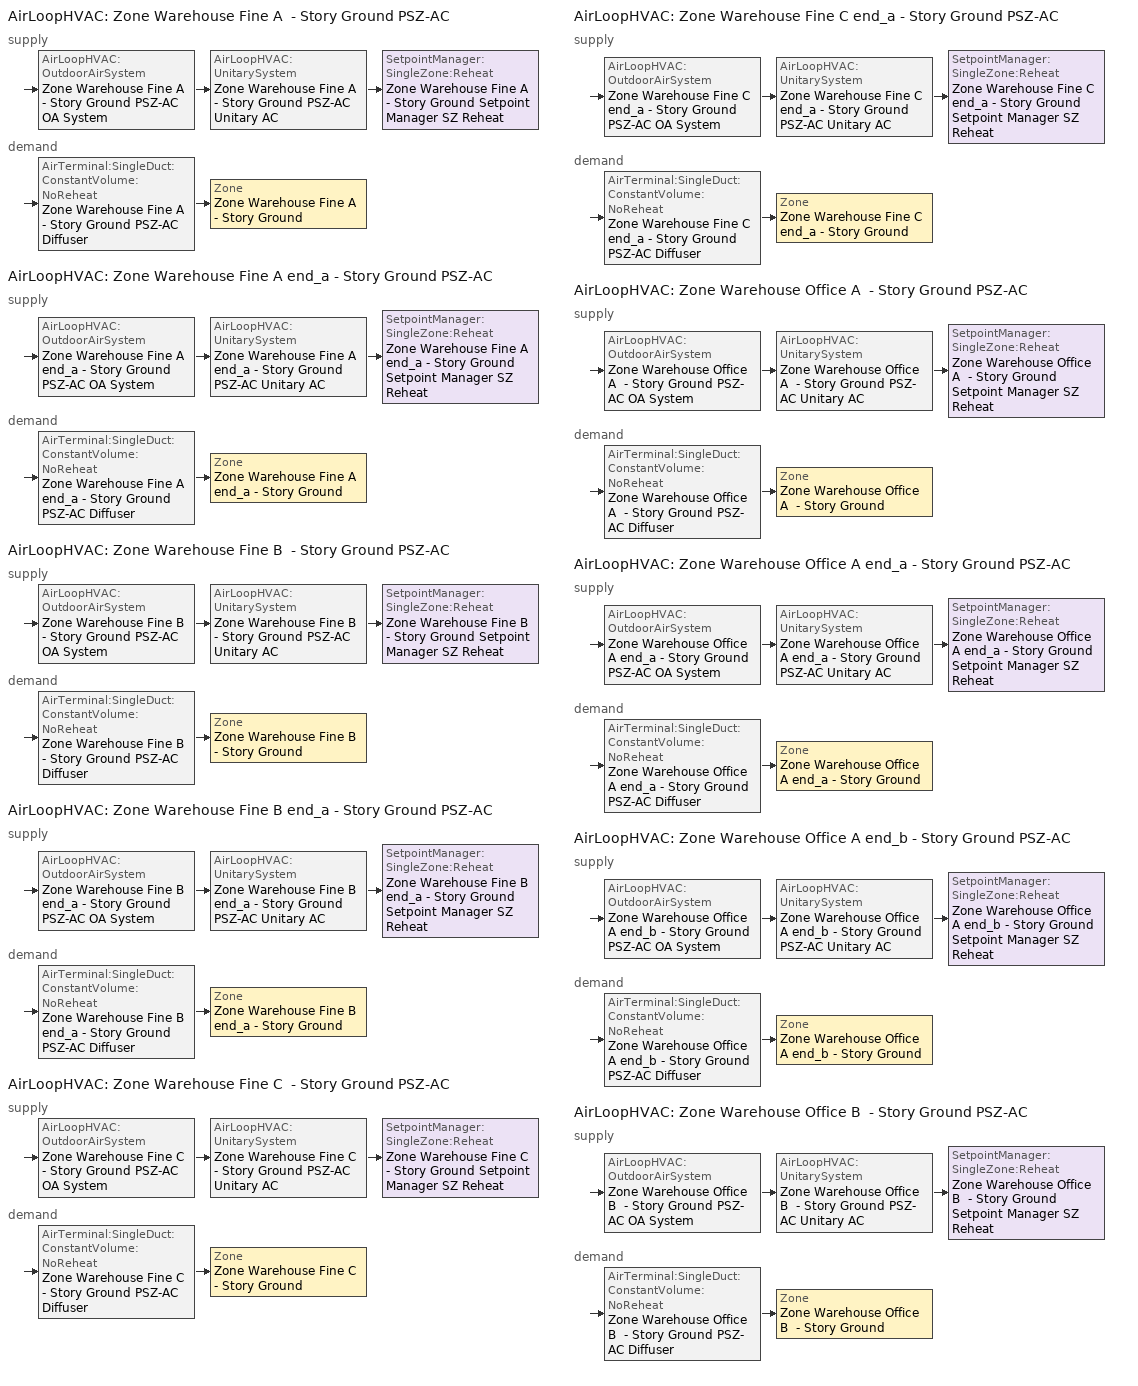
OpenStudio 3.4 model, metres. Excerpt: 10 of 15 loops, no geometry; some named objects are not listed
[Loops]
AirLoopHVAC 'Zone Warehouse Fine A  - Story Ground PSZ-AC'
 supply: AirLoopHVAC:OutdoorAirSystem 'Zone Warehouse Fine A  - Story Ground PSZ-AC OA System' > AirLoopHVAC:UnitarySystem 'Zone Warehouse Fine A  - Story Ground PSZ-AC Unitary AC' > SetpointManager:SingleZone:Reheat 'Zone Warehouse Fine A  - Story Ground Setpoint Manager SZ Reheat'
 demand: AirTerminal:SingleDuct:ConstantVolume:NoReheat 'Zone Warehouse Fine A  - Story Ground PSZ-AC Diffuser' > Zone 'Zone Warehouse Fine A  - Story Ground'
AirLoopHVAC 'Zone Warehouse Fine A end_a - Story Ground PSZ-AC'
 supply: AirLoopHVAC:OutdoorAirSystem 'Zone Warehouse Fine A end_a - Story Ground PSZ-AC OA System' > AirLoopHVAC:UnitarySystem 'Zone Warehouse Fine A end_a - Story Ground PSZ-AC Unitary AC' > SetpointManager:SingleZone:Reheat 'Zone Warehouse Fine A end_a - Story Ground Setpoint Manager SZ Reheat'
 demand: AirTerminal:SingleDuct:ConstantVolume:NoReheat 'Zone Warehouse Fine A end_a - Story Ground PSZ-AC Diffuser' > Zone 'Zone Warehouse Fine A end_a - Story Ground'
AirLoopHVAC 'Zone Warehouse Fine B  - Story Ground PSZ-AC'
 supply: AirLoopHVAC:OutdoorAirSystem 'Zone Warehouse Fine B  - Story Ground PSZ-AC OA System' > AirLoopHVAC:UnitarySystem 'Zone Warehouse Fine B  - Story Ground PSZ-AC Unitary AC' > SetpointManager:SingleZone:Reheat 'Zone Warehouse Fine B  - Story Ground Setpoint Manager SZ Reheat'
 demand: AirTerminal:SingleDuct:ConstantVolume:NoReheat 'Zone Warehouse Fine B  - Story Ground PSZ-AC Diffuser' > Zone 'Zone Warehouse Fine B  - Story Ground'
AirLoopHVAC 'Zone Warehouse Fine B end_a - Story Ground PSZ-AC'
 supply: AirLoopHVAC:OutdoorAirSystem 'Zone Warehouse Fine B end_a - Story Ground PSZ-AC OA System' > AirLoopHVAC:UnitarySystem 'Zone Warehouse Fine B end_a - Story Ground PSZ-AC Unitary AC' > SetpointManager:SingleZone:Reheat 'Zone Warehouse Fine B end_a - Story Ground Setpoint Manager SZ Reheat'
 demand: AirTerminal:SingleDuct:ConstantVolume:NoReheat 'Zone Warehouse Fine B end_a - Story Ground PSZ-AC Diffuser' > Zone 'Zone Warehouse Fine B end_a - Story Ground'
AirLoopHVAC 'Zone Warehouse Fine C  - Story Ground PSZ-AC'
 supply: AirLoopHVAC:OutdoorAirSystem 'Zone Warehouse Fine C  - Story Ground PSZ-AC OA System' > AirLoopHVAC:UnitarySystem 'Zone Warehouse Fine C  - Story Ground PSZ-AC Unitary AC' > SetpointManager:SingleZone:Reheat 'Zone Warehouse Fine C  - Story Ground Setpoint Manager SZ Reheat'
 demand: AirTerminal:SingleDuct:ConstantVolume:NoReheat 'Zone Warehouse Fine C  - Story Ground PSZ-AC Diffuser' > Zone 'Zone Warehouse Fine C  - Story Ground'
AirLoopHVAC 'Zone Warehouse Fine C end_a - Story Ground PSZ-AC'
 supply: AirLoopHVAC:OutdoorAirSystem 'Zone Warehouse Fine C end_a - Story Ground PSZ-AC OA System' > AirLoopHVAC:UnitarySystem 'Zone Warehouse Fine C end_a - Story Ground PSZ-AC Unitary AC' > SetpointManager:SingleZone:Reheat 'Zone Warehouse Fine C end_a - Story Ground Setpoint Manager SZ Reheat'
 demand: AirTerminal:SingleDuct:ConstantVolume:NoReheat 'Zone Warehouse Fine C end_a - Story Ground PSZ-AC Diffuser' > Zone 'Zone Warehouse Fine C end_a - Story Ground'
AirLoopHVAC 'Zone Warehouse Office A  - Story Ground PSZ-AC'
 supply: AirLoopHVAC:OutdoorAirSystem 'Zone Warehouse Office A  - Story Ground PSZ-AC OA System' > AirLoopHVAC:UnitarySystem 'Zone Warehouse Office A  - Story Ground PSZ-AC Unitary AC' > SetpointManager:SingleZone:Reheat 'Zone Warehouse Office A  - Story Ground Setpoint Manager SZ Reheat'
 demand: AirTerminal:SingleDuct:ConstantVolume:NoReheat 'Zone Warehouse Office A  - Story Ground PSZ-AC Diffuser' > Zone 'Zone Warehouse Office A  - Story Ground'
AirLoopHVAC 'Zone Warehouse Office A end_a - Story Ground PSZ-AC'
 supply: AirLoopHVAC:OutdoorAirSystem 'Zone Warehouse Office A end_a - Story Ground PSZ-AC OA System' > AirLoopHVAC:UnitarySystem 'Zone Warehouse Office A end_a - Story Ground PSZ-AC Unitary AC' > SetpointManager:SingleZone:Reheat 'Zone Warehouse Office A end_a - Story Ground Setpoint Manager SZ Reheat'
 demand: AirTerminal:SingleDuct:ConstantVolume:NoReheat 'Zone Warehouse Office A end_a - Story Ground PSZ-AC Diffuser' > Zone 'Zone Warehouse Office A end_a - Story Ground'
AirLoopHVAC 'Zone Warehouse Office A end_b - Story Ground PSZ-AC'
 supply: AirLoopHVAC:OutdoorAirSystem 'Zone Warehouse Office A end_b - Story Ground PSZ-AC OA System' > AirLoopHVAC:UnitarySystem 'Zone Warehouse Office A end_b - Story Ground PSZ-AC Unitary AC' > SetpointManager:SingleZone:Reheat 'Zone Warehouse Office A end_b - Story Ground Setpoint Manager SZ Reheat'
 demand: AirTerminal:SingleDuct:ConstantVolume:NoReheat 'Zone Warehouse Office A end_b - Story Ground PSZ-AC Diffuser' > Zone 'Zone Warehouse Office A end_b - Story Ground'
AirLoopHVAC 'Zone Warehouse Office B  - Story Ground PSZ-AC'
 supply: AirLoopHVAC:OutdoorAirSystem 'Zone Warehouse Office B  - Story Ground PSZ-AC OA System' > AirLoopHVAC:UnitarySystem 'Zone Warehouse Office B  - Story Ground PSZ-AC Unitary AC' > SetpointManager:SingleZone:Reheat 'Zone Warehouse Office B  - Story Ground Setpoint Manager SZ Reheat'
 demand: AirTerminal:SingleDuct:ConstantVolume:NoReheat 'Zone Warehouse Office B  - Story Ground PSZ-AC Diffuser' > Zone 'Zone Warehouse Office B  - Story Ground'
[Sizing:Zone] Zone Cooling Design Supply Air Temperature Input Method=SupplyAirTemperature; Zone Cooling Design Supply Air Temperature Difference {deltaC}=11.11; Zone Heating Design Supply Air Temperature Input Method=SupplyAirTemperature; Zone Heating Design Supply Air Temperature Difference {deltaC}=11.11; Zone Cooling Design Supply Air Humidity Ratio {kg-H2O/kg-air}=0.0085; Zone Heating Design Supply Air Humidity Ratio {kg-H2O/kg-air}=0.008; Cooling Design Air Flow Method=DesignDay; Heating Design Air Flow Method=DesignDay; Account for Dedicated Outdoor Air System=No; Dedicated Outdoor Air System Control Strategy=NeutralSupplyAir; Dedicated Outdoor Air Low Setpoint Temperature for Design {C}=autosize; Dedicated Outdoor Air High Setpoint Temperature for Design {C}=autosize
Name | Zone Cooling Design Supply Air Temperature {C} | Zone Heating Design Supply Air Temperature {C}
Zone Warehouse Fine A end_a - Story Ground; Zone Warehouse Fine B end_a - Story Ground; Zone Warehouse Fine C end_a - Story Ground; Zone Warehouse Fine A  - Story Ground; Zone Warehouse Fine B  - Story Ground; Zone Warehouse Fine C  - Story Ground; Zone Warehouse Office A end_a - Story Ground; Zone Warehouse Office A  - Story Ground; Zone Warehouse Office B  - Story Ground; Zone Warehouse Office A end_b - Story Ground | 12.7778 | 50
Zone Warehouse Bulk A  - Story Ground; Zone Warehouse Bulk B  - Story Ground; Zone Warehouse Bulk C  - Story Ground; Zone Warehouse Bulk A end_b - Story Ground; Zone Warehouse Bulk B end_b - Story Ground; Zone Warehouse Bulk C end_b - Story Ground; Zone Warehouse Bulk A end_a - Story Top; Zone Warehouse Bulk B end_a - Story Top; Zone Warehouse Bulk C end_a - Story Top; Zone Warehouse Bulk A  - Story Top; Zone Warehouse Bulk B  - Story Top; Zone Warehouse Bulk C  - Story Top; Zone Warehouse Bulk A end_b - Story Top; Zone Warehouse Bulk B end_b - Story Top; Zone Warehouse Bulk C end_b - Story Top | 14 | 40
[Zone equipment]
Zone Warehouse Fine A end_a - Story Ground: Zone Warehouse Fine A end_a - Story Ground PSZ-AC Diffuser
Zone Warehouse Fine B end_a - Story Ground: Zone Warehouse Fine B end_a - Story Ground PSZ-AC Diffuser
Zone Warehouse Fine C end_a - Story Ground: Zone Warehouse Fine C end_a - Story Ground PSZ-AC Diffuser
Zone Warehouse Fine A  - Story Ground: Zone Warehouse Fine A  - Story Ground PSZ-AC Diffuser
Zone Warehouse Fine B  - Story Ground: Zone Warehouse Fine B  - Story Ground PSZ-AC Diffuser
Zone Warehouse Fine C  - Story Ground: Zone Warehouse Fine C  - Story Ground PSZ-AC Diffuser
Zone Warehouse Bulk A  - Story Ground: Zone Warehouse Bulk A  - Story Ground Electric Baseboard
Zone Warehouse Bulk B  - Story Ground: Zone Warehouse Bulk B  - Story Ground Electric Baseboard
Zone Warehouse Bulk C  - Story Ground: Zone Warehouse Bulk C  - Story Ground Electric Baseboard
Zone Warehouse Bulk A end_b - Story Ground: Zone Warehouse Bulk A end_b - Story Ground Electric Baseboard
Zone Warehouse Bulk B end_b - Story Ground: Zone Warehouse Bulk B end_b - Story Ground Electric Baseboard
Zone Warehouse Bulk C end_b - Story Ground: Zone Warehouse Bulk C end_b - Story Ground Electric Baseboard
Zone Warehouse Bulk A end_a - Story Top: Zone Warehouse Bulk A end_a - Story Top Electric Baseboard
Zone Warehouse Bulk B end_a - Story Top: Zone Warehouse Bulk B end_a - Story Top Electric Baseboard
Zone Warehouse Bulk C end_a - Story Top: Zone Warehouse Bulk C end_a - Story Top Electric Baseboard
Zone Warehouse Bulk A  - Story Top: Zone Warehouse Bulk A  - Story Top Electric Baseboard
Zone Warehouse Office A end_a - Story Ground: Zone Warehouse Office A end_a - Story Ground PSZ-AC Diffuser
Zone Warehouse Office A  - Story Ground: Zone Warehouse Office A  - Story Ground PSZ-AC Diffuser
Zone Warehouse Office B  - Story Ground: Zone Warehouse Office B  - Story Ground PSZ-AC Diffuser
Zone Warehouse Office A end_b - Story Ground: Zone Warehouse Office A end_b - Story Ground PSZ-AC Diffuser
[AirLoopHVAC] Design Return Air Flow Fraction of Supply Air Flow=1
Name | Availability Schedule | Design Supply Air Flow Rate {m3/s}
Zone Warehouse Fine A  - Story Ground PSZ-AC | Zone Warehouse Fine A  - Story Ground PSZ-AC Occ Sch | 0.50233
Zone Warehouse Fine A end_a - Story Ground PSZ-AC | Zone Warehouse Fine A end_a - Story Ground PSZ-AC Occ Sch | 0.0708778
Zone Warehouse Fine B  - Story Ground PSZ-AC | Zone Warehouse Fine B  - Story Ground PSZ-AC Occ Sch | 8.711
Zone Warehouse Fine B end_a - Story Ground PSZ-AC | Zone Warehouse Fine B end_a - Story Ground PSZ-AC Occ Sch | 0.80336
Zone Warehouse Fine C  - Story Ground PSZ-AC | Zone Warehouse Fine C  - Story Ground PSZ-AC Occ Sch | 0.50117
Zone Warehouse Fine C end_a - Story Ground PSZ-AC | Zone Warehouse Fine C end_a - Story Ground PSZ-AC Occ Sch | 0.0707877
Zone Warehouse Office A  - Story Ground PSZ-AC | Zone Warehouse Office A  - Story Ground PSZ-AC Occ Sch | 0.82852
Zone Warehouse Office A end_a - Story Ground PSZ-AC | Zone Warehouse Office A end_a - Story Ground PSZ-AC Occ Sch | 0.12697
Zone Warehouse Office A end_b - Story Ground PSZ-AC | Zone Warehouse Office A end_b - Story Ground PSZ-AC Occ Sch | 0.12905
Zone Warehouse Office B  - Story Ground PSZ-AC | Zone Warehouse Office B  - Story Ground PSZ-AC Occ Sch | 5.59608
[Sizing:System] Type of Load to Size On=Sensible; Central Heating Maximum System Air Flow Ratio=1; Preheat Design Temperature {C}=7.22222; Preheat Design Humidity Ratio {kg-H2O/kg-Air}=0.008; Precool Design Temperature {C}=12.7778; Precool Design Humidity Ratio {kg-H2O/kg-Air}=0.008; Central Cooling Design Supply Air Temperature {C}=12.7778; Central Heating Design Supply Air Temperature {C}=50; Sizing Option=Coincident; 100% Outdoor Air in Cooling=No; 100% Outdoor Air in Heating=No; Central Cooling Design Supply Air Humidity Ratio {kg-H2O/kg-Air}=0.0085; Central Heating Design Supply Air Humidity Ratio {kg-H2O/kg-Air}=0.008; Cooling Design Air Flow Method=DesignDay; Heating Design Air Flow Method=DesignDay; System Outdoor Air Method=ZoneSum; Zone Maximum Outdoor Air Fraction=1; Cooling Supply Air Flow Rate Per Floor Area {m3/s-m2}=0.00996765; Cooling Fraction of Autosized Cooling Supply Air Flow Rate=1; Cooling Supply Air Flow Rate Per Unit Cooling Capacity {m3/s-W}=3.94755e-05; Heating Supply Air Flow Rate Per Floor Area {m3/s-m2}=0.00996765; Heating Fraction of Autosized Heating Supply Air Flow Rate=1; Heating Fraction of Autosized Cooling Supply Air Flow Rate=1; Heating Supply Air Flow Rate Per Unit Heating Capacity {m3/s-W}=3.15882e-05; Cooling Design Capacity Method=CoolingDesignCapacity; Cooling Design Capacity Per Floor Area {W/m2}=234.7; Fraction of Autosized Cooling Design Capacity=1; Heating Design Capacity Method=HeatingDesignCapacity; Heating Design Capacity Per Floor Area {W/m2}=157; Fraction of Autosized Heating Design Capacity=1; Central Cooling Capacity Control Method=OnOff; Occupant Diversity=1
Name | Design Outdoor Air Flow Rate {m3/s} | Cooling Design Capacity {W} | Heating Design Capacity {W}
Zone Warehouse Fine A  - Story Ground PSZ-AC | 0.50233 | 727.27 | 22166.98
Zone Warehouse Fine A end_a - Story Ground PSZ-AC | 0.0708778 | 46.97 | 3030.18
Zone Warehouse Fine B  - Story Ground PSZ-AC | 8.711 | 121466 | 143150
Zone Warehouse Fine B end_a - Story Ground PSZ-AC | 0.80336 | 1183.47 | 35486.86
Zone Warehouse Fine C  - Story Ground PSZ-AC | 0.50117 | 4065.66 | 22118.75
Zone Warehouse Fine C end_a - Story Ground PSZ-AC | 0.0707877 | 46.97 | 3026.44
Zone Warehouse Office A  - Story Ground PSZ-AC | 0.82852 | 11047.71 | 12054.85
Zone Warehouse Office A end_a - Story Ground PSZ-AC | 0.12697 | 1695.37 | 2991.64
Zone Warehouse Office A end_b - Story Ground PSZ-AC | 0.12905 | 1724.2 | 2993.64
Zone Warehouse Office B  - Story Ground PSZ-AC | 5.59608 | 74535.42 | 32727.73
[SetpointManager:SingleZone:Reheat] Minimum Supply Air Temperature {C}=12.7778; Maximum Supply Air Temperature {C}=50
Name | Control Zone | Setpoint Node or NodeList
Zone Warehouse Fine A  - Story Ground Setpoint Manager SZ Reheat | Zone Warehouse Fine A  - Story Ground | Zone Warehouse Fine A  - Story Ground PSZ-AC Supply Outlet Node
Zone Warehouse Fine A end_a - Story Ground Setpoint Manager SZ Reheat | Zone Warehouse Fine A end_a - Story Ground | Zone Warehouse Fine A end_a - Story Ground PSZ-AC Supply Outlet Node
Zone Warehouse Fine B  - Story Ground Setpoint Manager SZ Reheat | Zone Warehouse Fine B  - Story Ground | Zone Warehouse Fine B  - Story Ground PSZ-AC Supply Outlet Node
Zone Warehouse Fine B end_a - Story Ground Setpoint Manager SZ Reheat | Zone Warehouse Fine B end_a - Story Ground | Zone Warehouse Fine B end_a - Story Ground PSZ-AC Supply Outlet Node
Zone Warehouse Fine C  - Story Ground Setpoint Manager SZ Reheat | Zone Warehouse Fine C  - Story Ground | Zone Warehouse Fine C  - Story Ground PSZ-AC Supply Outlet Node
Zone Warehouse Fine C end_a - Story Ground Setpoint Manager SZ Reheat | Zone Warehouse Fine C end_a - Story Ground | Zone Warehouse Fine C end_a - Story Ground PSZ-AC Supply Outlet Node
Zone Warehouse Office A  - Story Ground Setpoint Manager SZ Reheat | Zone Warehouse Office A  - Story Ground | Zone Warehouse Office A  - Story Ground PSZ-AC Supply Outlet Node
Zone Warehouse Office A end_a - Story Ground Setpoint Manager SZ Reheat | Zone Warehouse Office A end_a - Story Ground | Zone Warehouse Office A end_a - Story Ground PSZ-AC Supply Outlet Node
Zone Warehouse Office A end_b - Story Ground Setpoint Manager SZ Reheat | Zone Warehouse Office A end_b - Story Ground | Zone Warehouse Office A end_b - Story Ground PSZ-AC Supply Outlet Node
Zone Warehouse Office B  - Story Ground Setpoint Manager SZ Reheat | Zone Warehouse Office B  - Story Ground | Zone Warehouse Office B  - Story Ground PSZ-AC Supply Outlet Node
[Coil:Heating:Electric] Efficiency=1
Name | Availability Schedule | Nominal Capacity {W}
Zone Warehouse Fine A  - Story Ground PSZ-AC Electric Htg Coil | Always On Discrete | 22167
Zone Warehouse Fine A  - Story Ground PSZ-AC No Heat; Zone Warehouse Fine A end_a - Story Ground PSZ-AC No Heat; Zone Warehouse Fine B  - Story Ground PSZ-AC No Heat; Zone Warehouse Fine B end_a - Story Ground PSZ-AC No Heat; Zone Warehouse Fine C  - Story Ground PSZ-AC No Heat; Zone Warehouse Fine C end_a - Story Ground PSZ-AC No Heat; Zone Warehouse Office A  - Story Ground PSZ-AC No Heat; Zone Warehouse Office A end_a - Story Ground PSZ-AC No Heat; Zone Warehouse Office A end_b - Story Ground PSZ-AC No Heat; Zone Warehouse Office B  - Story Ground PSZ-AC No Heat | Always Off Discrete | 0
Zone Warehouse Fine A end_a - Story Ground PSZ-AC Electric Htg Coil | Always On Discrete | 3030.18
Zone Warehouse Fine B  - Story Ground PSZ-AC Electric Htg Coil | Always On Discrete | 544230
Zone Warehouse Fine B end_a - Story Ground PSZ-AC Electric Htg Coil | Always On Discrete | 35486.9
Zone Warehouse Fine C  - Story Ground PSZ-AC Electric Htg Coil | Always On Discrete | 22118.8
Zone Warehouse Fine C end_a - Story Ground PSZ-AC Electric Htg Coil | Always On Discrete | 3026.44
Zone Warehouse Office A  - Story Ground PSZ-AC Electric Htg Coil | Always On Discrete | 29717.4
Zone Warehouse Office A end_a - Story Ground PSZ-AC Electric Htg Coil | Always On Discrete | 4551.98
Zone Warehouse Office A end_b - Story Ground PSZ-AC Electric Htg Coil | Always On Discrete | 4624.873
Zone Warehouse Office B  - Story Ground PSZ-AC Electric Htg Coil | Always On Discrete | 203302
[Coil:Cooling:DX:SingleSpeed] Availability Schedule=Always On Discrete; Rated Sensible Heat Ratio=0.80066; Rated Evaporator Fan Power Per Volume Flow Rate {W/(m3/s)}=773.3; Total Cooling Capacity Function of Temperature Curve=CoilClgDXQRatio_fTwbToadbSI; Total Cooling Capacity Function of Flow Fraction Curve=CoilClgDXSnglQRatio_fCFMRatio; Energy Input Ratio Function of Temperature Curve=CoilClgDXEIRRatio_fTwbToadbSI; Energy Input Ratio Function of Flow Fraction Curve=CoilClgDXSnglEIRRatio_fCFMRatio; Part Load Fraction Correlation Curve=CoilClgDXEIRRatio_fQFrac; Minimum Outdoor Dry-Bulb Temperature for Compressor Operation {C}=-25; Condenser Type=AirCooled; Evaporative Condenser Effectiveness=0; Evaporative Condenser Air Flow Rate {m3/s}=Autosize; Evaporative Condenser Pump Rated Power Consumption {W}=Autosize; Crankcase Heater Capacity {W}=0; Maximum Outdoor Dry-Bulb Temperature for Crankcase Heater Operation {C}=0; Basin Heater Capacity {W/K}=0; Basin Heater Setpoint Temperature {C}=10
Name | Rated Total Cooling Capacity {W} | Rated COP {W/W} | Rated Air Flow Rate {m3/s}
Zone Warehouse Fine A  - Story Ground PSZ-AC 1spd DX AC Clg Coil 29kBtu/hr 9.7SEER 28kBtu/hr 13.0SEER | 8315.28 | 3.91157 | 0.50233
Zone Warehouse Fine A end_a - Story Ground PSZ-AC 1spd DX AC Clg Coil 4kBtu/hr 9.7SEER 4kBtu/hr 13.0SEER | 1173.28 | 3.91157 | 0.0708778
Zone Warehouse Fine B  - Story Ground PSZ-AC 1spd DX AC Clg Coil 420kBtu/hr 8.5EER 442kBtu/hr 9.3EER | 144198 | 3.23281 | 8.711
Zone Warehouse Fine B end_a - Story Ground PSZ-AC 1spd DX AC Clg Coil 46kBtu/hr 9.7SEER 45kBtu/hr 13.0SEER | 13298.4 | 3.91157 | 0.80336
Zone Warehouse Fine C  - Story Ground PSZ-AC 1spd DX AC Clg Coil 29kBtu/hr 9.7SEER 29kBtu/hr 13.0SEER | 8296.09 | 3.91157 | 0.50117
Zone Warehouse Fine C end_a - Story Ground PSZ-AC 1spd DX AC Clg Coil 4kBtu/hr 9.7SEER 4kBtu/hr 13.0SEER | 1171.79 | 3.91157 | 0.0707877
Zone Warehouse Office A  - Story Ground PSZ-AC 1spd DX AC Clg Coil 52kBtu/hr 9.7SEER 60kBtu/hr 13.0SEER | 13715 | 3.91157 | 0.82852
Zone Warehouse Office A end_a - Story Ground PSZ-AC 1spd DX AC Clg Coil 8kBtu/hr 9.7SEER 9kBtu/hr 13.0SEER | 2101.87 | 3.91157 | 0.12697
Zone Warehouse Office A end_b - Story Ground PSZ-AC 1spd DX AC Clg Coil 8kBtu/hr 9.7SEER 9kBtu/hr 13.0SEER | 2136.22 | 3.91157 | 0.12905
Zone Warehouse Office B  - Story Ground PSZ-AC 1spd DX AC Clg Coil 326kBtu/hr 8.5EER 393kBtu/hr 9.3EER | 92635 | 3.23281 | 5.59608
[Fan:OnOff] Availability Schedule=Always On Discrete; Motor In Airstream Fraction=1
Name | Fan Total Efficiency | Pressure Rise {Pa} | Maximum Flow Rate {m3/s} | Motor Efficiency | Fan Power Ratio Function of Speed Ratio Curve | Fan Efficiency Ratio Function of Speed Ratio Curve
Zone Warehouse Fine A  - Story Ground PSZ-AC Fan | 0.53625 | 622.722 | 0.50233 | 0.825 | Fan On Off Power Curve | Fan On Off Efficiency Curve
Zone Warehouse Fine A end_a - Story Ground PSZ-AC Fan | 0.53625 | 622.722 | 0.0708778 | 0.825 | Fan On Off Power Curve 1 | Fan On Off Efficiency Curve 1
Zone Warehouse Fine B  - Story Ground PSZ-AC Fan | 0.5915 | 1110.94 | 8.711 | 0.91 | Fan On Off Power Curve 2 | Fan On Off Efficiency Curve 2
Zone Warehouse Fine B end_a - Story Ground PSZ-AC Fan | 0.546 | 622.722 | 0.80336 | 0.84 | Fan On Off Power Curve 3 | Fan On Off Efficiency Curve 3
Zone Warehouse Fine C  - Story Ground PSZ-AC Fan | 0.53625 | 622.722 | 0.50117 | 0.825 | Fan On Off Power Curve 4 | Fan On Off Efficiency Curve 4
Zone Warehouse Fine C end_a - Story Ground PSZ-AC Fan | 0.53625 | 622.722 | 0.0707877 | 0.825 | Fan On Off Power Curve 5 | Fan On Off Efficiency Curve 5
Zone Warehouse Office A  - Story Ground PSZ-AC Fan | 0.546 | 622.722 | 0.82852 | 0.84 | Fan On Off Power Curve 6 | Fan On Off Efficiency Curve 6
Zone Warehouse Office A end_a - Story Ground PSZ-AC Fan | 0.53625 | 622.722 | 0.12697 | 0.825 | Fan On Off Power Curve 7 | Fan On Off Efficiency Curve 7
Zone Warehouse Office A end_b - Story Ground PSZ-AC Fan | 0.53625 | 622.722 | 0.12905 | 0.825 | Fan On Off Power Curve 8 | Fan On Off Efficiency Curve 8
Zone Warehouse Office B  - Story Ground PSZ-AC Fan | 0.5915 | 1110.94 | 5.59608 | 0.91 | Fan On Off Power Curve 9 | Fan On Off Efficiency Curve 9
[AirLoopHVAC:UnitarySystem] Control Type=Load; Dehumidification Control Type=None; Availability Schedule=Always On Discrete; Fan Placement=DrawThrough; DX Heating Coil Sizing Ratio=1; Use DOAS DX Cooling Coil=No; DOAS DX Cooling Coil Leaving Minimum Air Temperature {C}=2; Latent Load Control=SensibleOnlyLoadControl; Supply Air Flow Rate Method During Cooling Operation=SupplyAirFlowRate; Supply Air Flow Rate Method During Heating Operation=SupplyAirFlowRate; Supply Air Flow Rate When No Cooling or Heating is Required {m3/s}=Autosize; Maximum Supply Air Temperature {C}=50; Maximum Outdoor Dry-Bulb Temperature for Supplemental Heater Operation {C}=21; Maximum Cycling Rate {cycles/hr}=2.5; Heat Pump Time Constant {s}=60; Fraction of On-Cycle Power Use=0.01; Heat Pump Fan Delay Time {s}=60; Ancilliary On-Cycle Electric Power {W}=0; Ancilliary Off-Cycle Electric Power {W}=0
Name | Controlling Zone or Thermostat Location | Supply Fan | Supply Air Fan Operating Mode Schedule | Heating Coil | Cooling Coil | Supplemental Heating Coil | Supply Air Flow Rate During Cooling Operation {m3/s} | Supply Air Flow Rate During Heating Operation {m3/s}
Zone Warehouse Fine A  - Story Ground PSZ-AC Unitary AC | Zone Warehouse Fine A  - Story Ground | Zone Warehouse Fine A  - Story Ground PSZ-AC Fan | Zone Warehouse Fine A  - Story Ground PSZ-AC_night_fancycle_schedule | Zone Warehouse Fine A  - Story Ground PSZ-AC Electric Htg Coil | Zone Warehouse Fine A  - Story Ground PSZ-AC 1spd DX AC Clg Coil 29kBtu/hr 9.7SEER 28kBtu/hr 13.0SEER | Zone Warehouse Fine A  - Story Ground PSZ-AC No Heat | 0.50233 | 0.50233
Zone Warehouse Fine A end_a - Story Ground PSZ-AC Unitary AC | Zone Warehouse Fine A end_a - Story Ground | Zone Warehouse Fine A end_a - Story Ground PSZ-AC Fan | Zone Warehouse Fine A end_a - Story Ground PSZ-AC_night_fancycle_schedule | Zone Warehouse Fine A end_a - Story Ground PSZ-AC Electric Htg Coil | Zone Warehouse Fine A end_a - Story Ground PSZ-AC 1spd DX AC Clg Coil 4kBtu/hr 9.7SEER 4kBtu/hr 13.0SEER | Zone Warehouse Fine A end_a - Story Ground PSZ-AC No Heat | 0.0708778 | 0.0708778
Zone Warehouse Fine B  - Story Ground PSZ-AC Unitary AC | Zone Warehouse Fine B  - Story Ground | Zone Warehouse Fine B  - Story Ground PSZ-AC Fan | Zone Warehouse Fine B  - Story Ground PSZ-AC_night_fancycle_schedule | Zone Warehouse Fine B  - Story Ground PSZ-AC Electric Htg Coil | Zone Warehouse Fine B  - Story Ground PSZ-AC 1spd DX AC Clg Coil 420kBtu/hr 8.5EER 442kBtu/hr 9.3EER | Zone Warehouse Fine B  - Story Ground PSZ-AC No Heat | 8.711 | 8.711
Zone Warehouse Fine B end_a - Story Ground PSZ-AC Unitary AC | Zone Warehouse Fine B end_a - Story Ground | Zone Warehouse Fine B end_a - Story Ground PSZ-AC Fan | Zone Warehouse Fine B end_a - Story Ground PSZ-AC_night_fancycle_schedule | Zone Warehouse Fine B end_a - Story Ground PSZ-AC Electric Htg Coil | Zone Warehouse Fine B end_a - Story Ground PSZ-AC 1spd DX AC Clg Coil 46kBtu/hr 9.7SEER 45kBtu/hr 13.0SEER | Zone Warehouse Fine B end_a - Story Ground PSZ-AC No Heat | 0.80336 | 0.80336
Zone Warehouse Fine C  - Story Ground PSZ-AC Unitary AC | Zone Warehouse Fine C  - Story Ground | Zone Warehouse Fine C  - Story Ground PSZ-AC Fan | Zone Warehouse Fine C  - Story Ground PSZ-AC_night_fancycle_schedule | Zone Warehouse Fine C  - Story Ground PSZ-AC Electric Htg Coil | Zone Warehouse Fine C  - Story Ground PSZ-AC 1spd DX AC Clg Coil 29kBtu/hr 9.7SEER 29kBtu/hr 13.0SEER | Zone Warehouse Fine C  - Story Ground PSZ-AC No Heat | 0.50117 | 0.50117
Zone Warehouse Fine C end_a - Story Ground PSZ-AC Unitary AC | Zone Warehouse Fine C end_a - Story Ground | Zone Warehouse Fine C end_a - Story Ground PSZ-AC Fan | Zone Warehouse Fine C end_a - Story Ground PSZ-AC_night_fancycle_schedule | Zone Warehouse Fine C end_a - Story Ground PSZ-AC Electric Htg Coil | Zone Warehouse Fine C end_a - Story Ground PSZ-AC 1spd DX AC Clg Coil 4kBtu/hr 9.7SEER 4kBtu/hr 13.0SEER | Zone Warehouse Fine C end_a - Story Ground PSZ-AC No Heat | 0.0707877 | 0.0707877
Zone Warehouse Office A  - Story Ground PSZ-AC Unitary AC | Zone Warehouse Office A  - Story Ground | Zone Warehouse Office A  - Story Ground PSZ-AC Fan | Zone Warehouse Office A  - Story Ground PSZ-AC_night_fancycle_schedule | Zone Warehouse Office A  - Story Ground PSZ-AC Electric Htg Coil | Zone Warehouse Office A  - Story Ground PSZ-AC 1spd DX AC Clg Coil 52kBtu/hr 9.7SEER 60kBtu/hr 13.0SEER | Zone Warehouse Office A  - Story Ground PSZ-AC No Heat | 0.82852 | 0.82852
Zone Warehouse Office A end_a - Story Ground PSZ-AC Unitary AC | Zone Warehouse Office A end_a - Story Ground | Zone Warehouse Office A end_a - Story Ground PSZ-AC Fan | Zone Warehouse Office A end_a - Story Ground PSZ-AC_night_fancycle_schedule | Zone Warehouse Office A end_a - Story Ground PSZ-AC Electric Htg Coil | Zone Warehouse Office A end_a - Story Ground PSZ-AC 1spd DX AC Clg Coil 8kBtu/hr 9.7SEER 9kBtu/hr 13.0SEER | Zone Warehouse Office A end_a - Story Ground PSZ-AC No Heat | 0.12697 | 0.12697
Zone Warehouse Office A end_b - Story Ground PSZ-AC Unitary AC | Zone Warehouse Office A end_b - Story Ground | Zone Warehouse Office A end_b - Story Ground PSZ-AC Fan | Zone Warehouse Office A end_b - Story Ground PSZ-AC_night_fancycle_schedule | Zone Warehouse Office A end_b - Story Ground PSZ-AC Electric Htg Coil | Zone Warehouse Office A end_b - Story Ground PSZ-AC 1spd DX AC Clg Coil 8kBtu/hr 9.7SEER 9kBtu/hr 13.0SEER | Zone Warehouse Office A end_b - Story Ground PSZ-AC No Heat | 0.12905 | 0.12905
Zone Warehouse Office B  - Story Ground PSZ-AC Unitary AC | Zone Warehouse Office B  - Story Ground | Zone Warehouse Office B  - Story Ground PSZ-AC Fan | Zone Warehouse Office B  - Story Ground PSZ-AC_night_fancycle_schedule | Zone Warehouse Office B  - Story Ground PSZ-AC Electric Htg Coil | Zone Warehouse Office B  - Story Ground PSZ-AC 1spd DX AC Clg Coil 326kBtu/hr 8.5EER 393kBtu/hr 9.3EER | Zone Warehouse Office B  - Story Ground PSZ-AC No Heat | 5.59608 | 5.59608
[Controller:OutdoorAir] Economizer Control Action Type=ModulateFlow; Lockout Type=LockoutWithCompressor; Minimum Limit Type=FixedMinimum; High Humidity Control=No; Heat Recovery Bypass Control Type=BypassWhenWithinEconomizerLimits
Name | Minimum Outdoor Air Flow Rate {m3/s} | Maximum Outdoor Air Flow Rate {m3/s} | Economizer Control Type | Economizer Maximum Limit Dry-Bulb Temperature {C} | Economizer Maximum Limit Enthalpy {J/kg} | Minimum Outdoor Air Schedule | Maximum Fraction of Outdoor Air Schedule | Controller Mechanical Ventilation
Zone Warehouse Fine A  - Story Ground PSZ-AC OA System Controller | 0.0822107 | 0.50233 | NoEconomizer | 28 | 64000 | Zone Warehouse Fine A  - Story Ground PSZ-AC_night_ventcycle_schedule | ZoneWarehouseFineAStoryGroundPSZACmaxOASch | Controller Mechanical Ventilation 1
Zone Warehouse Fine A end_a - Story Ground PSZ-AC OA System Controller | 0.00530941 | 0.0708778 | NoEconomizer | 28 | 64000 | Zone Warehouse Fine A end_a - Story Ground PSZ-AC_night_ventcycle_schedule | ZoneWarehouseFineAendaStoryGroundPSZACmaxOASch | Controller Mechanical Ventilation 2
Zone Warehouse Fine B  - Story Ground PSZ-AC OA System Controller | 2.07145 | 8.711 | DifferentialDryBulb |  |  | Zone Warehouse Fine B  - Story Ground PSZ-AC_night_ventcycle_schedule | ZoneWarehouseFineBStoryGroundPSZACmaxOASch | Controller Mechanical Ventilation 3
Zone Warehouse Fine B end_a - Story Ground PSZ-AC OA System Controller | 0.13378 | 0.80336 | DifferentialDryBulb |  |  | Zone Warehouse Fine B end_a - Story Ground PSZ-AC_night_ventcycle_schedule | ZoneWarehouseFineBendaStoryGroundPSZACmaxOASch | Controller Mechanical Ventilation 4
Zone Warehouse Fine C  - Story Ground PSZ-AC OA System Controller | 0.0822107 | 0.50117 | NoEconomizer | 28 | 64000 | Zone Warehouse Fine C  - Story Ground PSZ-AC_night_ventcycle_schedule | ZoneWarehouseFineCStoryGroundPSZACmaxOASch | Controller Mechanical Ventilation 5
Zone Warehouse Fine C end_a - Story Ground PSZ-AC OA System Controller | 0.00530941 | 0.0707877 | NoEconomizer | 28 | 64000 | Zone Warehouse Fine C end_a - Story Ground PSZ-AC_night_ventcycle_schedule | ZoneWarehouseFineCendaStoryGroundPSZACmaxOASch | Controller Mechanical Ventilation 6
Zone Warehouse Office A  - Story Ground PSZ-AC OA System Controller | 0.0280164 | 0.82852 | DifferentialDryBulb |  |  | Zone Warehouse Office A  - Story Ground PSZ-AC_night_ventcycle_schedule | ZoneWarehouseOfficeAStoryGroundPSZACmaxOASch | Controller Mechanical Ventilation 7
Zone Warehouse Office A end_a - Story Ground PSZ-AC OA System Controller | 0.00416258 | 0.12697 | NoEconomizer | 28 | 64000 | Zone Warehouse Office A end_a - Story Ground PSZ-AC_night_ventcycle_schedule | ZoneWarehouseOfficeAendaStoryGroundPSZACmaxOASch | Controller Mechanical Ventilation 8
Zone Warehouse Office A end_b - Story Ground PSZ-AC OA System Controller | 0.00416258 | 0.12905 | NoEconomizer | 28 | 64000 | Zone Warehouse Office A end_b - Story Ground PSZ-AC_night_ventcycle_schedule | ZoneWarehouseOfficeAendbStoryGroundPSZACmaxOASch | Controller Mechanical Ventilation 9
Zone Warehouse Office B  - Story Ground PSZ-AC OA System Controller | 0.18857 | 5.59608 | DifferentialDryBulb |  |  | Zone Warehouse Office B  - Story Ground PSZ-AC_night_ventcycle_schedule | ZoneWarehouseOfficeBStoryGroundPSZACmaxOASch | Controller Mechanical Ventilation 10
[Controller:MechanicalVentilation] Availability Schedule=Always On Discrete
Controller Mechanical Ventilation 1; Controller Mechanical Ventilation 2; Controller Mechanical Ventilation 3; Controller Mechanical Ventilation 4; Controller Mechanical Ventilation 5; Controller Mechanical Ventilation 6; Controller Mechanical Ventilation 7; Controller Mechanical Ventilation 8; Controller Mechanical Ventilation 9; Controller Mechanical Ventilation 10
[AirLoopHVAC:OutdoorAirSystem]
Name | Controller
Zone Warehouse Fine A  - Story Ground PSZ-AC OA System | Zone Warehouse Fine A  - Story Ground PSZ-AC OA System Controller
Zone Warehouse Fine A end_a - Story Ground PSZ-AC OA System | Zone Warehouse Fine A end_a - Story Ground PSZ-AC OA System Controller
Zone Warehouse Fine B  - Story Ground PSZ-AC OA System | Zone Warehouse Fine B  - Story Ground PSZ-AC OA System Controller
Zone Warehouse Fine B end_a - Story Ground PSZ-AC OA System | Zone Warehouse Fine B end_a - Story Ground PSZ-AC OA System Controller
Zone Warehouse Fine C  - Story Ground PSZ-AC OA System | Zone Warehouse Fine C  - Story Ground PSZ-AC OA System Controller
Zone Warehouse Fine C end_a - Story Ground PSZ-AC OA System | Zone Warehouse Fine C end_a - Story Ground PSZ-AC OA System Controller
Zone Warehouse Office A  - Story Ground PSZ-AC OA System | Zone Warehouse Office A  - Story Ground PSZ-AC OA System Controller
Zone Warehouse Office A end_a - Story Ground PSZ-AC OA System | Zone Warehouse Office A end_a - Story Ground PSZ-AC OA System Controller
Zone Warehouse Office A end_b - Story Ground PSZ-AC OA System | Zone Warehouse Office A end_b - Story Ground PSZ-AC OA System Controller
Zone Warehouse Office B  - Story Ground PSZ-AC OA System | Zone Warehouse Office B  - Story Ground PSZ-AC OA System Controller
[AirTerminal:SingleDuct:ConstantVolume:NoReheat] Availability Schedule=Always On Discrete
Name | Maximum Air Flow Rate {m3/s}
Zone Warehouse Fine A  - Story Ground PSZ-AC Diffuser | 0.50233
Zone Warehouse Fine A end_a - Story Ground PSZ-AC Diffuser | 0.0708778
Zone Warehouse Fine B  - Story Ground PSZ-AC Diffuser | 8.711
Zone Warehouse Fine B end_a - Story Ground PSZ-AC Diffuser | 0.80336
Zone Warehouse Fine C  - Story Ground PSZ-AC Diffuser | 0.50117
Zone Warehouse Fine C end_a - Story Ground PSZ-AC Diffuser | 0.0707877
Zone Warehouse Office A  - Story Ground PSZ-AC Diffuser | 0.82852
Zone Warehouse Office A end_a - Story Ground PSZ-AC Diffuser | 0.12697
Zone Warehouse Office A end_b - Story Ground PSZ-AC Diffuser | 0.12905
Zone Warehouse Office B  - Story Ground PSZ-AC Diffuser | 5.59608
[Schedule:Ruleset]
Name | Default Day Schedule | Summer Design Day Schedule | Winter Design Day Schedule
Zone Warehouse Fine A  - Story Ground PSZ-AC Occ Sch | Zone Warehouse Fine A  - Story Ground PSZ-AC Occ Sch Default | Zone Warehouse Fine A  - Story Ground PSZ-AC Occ Sch Summer Design Day | Zone Warehouse Fine A  - Story Ground PSZ-AC Occ Sch Winter Design Day
Zone Warehouse Fine A end_a - Story Ground PSZ-AC Occ Sch | Zone Warehouse Fine A end_a - Story Ground PSZ-AC Occ Sch Default | Zone Warehouse Fine A end_a - Story Ground PSZ-AC Occ Sch Summer Design Day | Zone Warehouse Fine A end_a - Story Ground PSZ-AC Occ Sch Winter Design Day
Zone Warehouse Fine B  - Story Ground PSZ-AC Occ Sch | Zone Warehouse Fine B  - Story Ground PSZ-AC Occ Sch Default | Zone Warehouse Fine B  - Story Ground PSZ-AC Occ Sch Summer Design Day | Zone Warehouse Fine B  - Story Ground PSZ-AC Occ Sch Winter Design Day
Zone Warehouse Fine B end_a - Story Ground PSZ-AC Occ Sch | Zone Warehouse Fine B end_a - Story Ground PSZ-AC Occ Sch Default | Zone Warehouse Fine B end_a - Story Ground PSZ-AC Occ Sch Summer Design Day | Zone Warehouse Fine B end_a - Story Ground PSZ-AC Occ Sch Winter Design Day
Zone Warehouse Fine C  - Story Ground PSZ-AC Occ Sch | Zone Warehouse Fine C  - Story Ground PSZ-AC Occ Sch Default | Zone Warehouse Fine C  - Story Ground PSZ-AC Occ Sch Summer Design Day | Zone Warehouse Fine C  - Story Ground PSZ-AC Occ Sch Winter Design Day
Zone Warehouse Fine C end_a - Story Ground PSZ-AC Occ Sch | Zone Warehouse Fine C end_a - Story Ground PSZ-AC Occ Sch Default | Zone Warehouse Fine C end_a - Story Ground PSZ-AC Occ Sch Summer Design Day | Zone Warehouse Fine C end_a - Story Ground PSZ-AC Occ Sch Winter Design Day
Zone Warehouse Office A  - Story Ground PSZ-AC Occ Sch | Zone Warehouse Office A  - Story Ground PSZ-AC Occ Sch Default | Zone Warehouse Office A  - Story Ground PSZ-AC Occ Sch Summer Design Day | Zone Warehouse Office A  - Story Ground PSZ-AC Occ Sch Winter Design Day
Zone Warehouse Office A end_a - Story Ground PSZ-AC Occ Sch | Zone Warehouse Office A end_a - Story Ground PSZ-AC Occ Sch Default | Zone Warehouse Office A end_a - Story Ground PSZ-AC Occ Sch Summer Design Day | Zone Warehouse Office A end_a - Story Ground PSZ-AC Occ Sch Winter Design Day
Zone Warehouse Office A end_b - Story Ground PSZ-AC Occ Sch | Zone Warehouse Office A end_b - Story Ground PSZ-AC Occ Sch Default | Zone Warehouse Office A end_b - Story Ground PSZ-AC Occ Sch Summer Design Day | Zone Warehouse Office A end_b - Story Ground PSZ-AC Occ Sch Winter Design Day
Zone Warehouse Office B  - Story Ground PSZ-AC Occ Sch | Zone Warehouse Office B  - Story Ground PSZ-AC Occ Sch Default | Zone Warehouse Office B  - Story Ground PSZ-AC Occ Sch Summer Design Day | Zone Warehouse Office B  - Story Ground PSZ-AC Occ Sch Winter Design Day
ZoneWarehouseFineAStoryGroundPSZACmaxOASch | ZoneWarehouseFineAStoryGroundPSZACmaxOASchDefault
ZoneWarehouseFineAendaStoryGroundPSZACmaxOASch | ZoneWarehouseFineAendaStoryGroundPSZACmaxOASchDefault
ZoneWarehouseFineBStoryGroundPSZACmaxOASch | ZoneWarehouseFineBStoryGroundPSZACmaxOASchDefault
ZoneWarehouseFineBendaStoryGroundPSZACmaxOASch | ZoneWarehouseFineBendaStoryGroundPSZACmaxOASchDefault
ZoneWarehouseFineCStoryGroundPSZACmaxOASch | ZoneWarehouseFineCStoryGroundPSZACmaxOASchDefault
ZoneWarehouseFineCendaStoryGroundPSZACmaxOASch | ZoneWarehouseFineCendaStoryGroundPSZACmaxOASchDefault
ZoneWarehouseOfficeAStoryGroundPSZACmaxOASch | ZoneWarehouseOfficeAStoryGroundPSZACmaxOASchDefault
ZoneWarehouseOfficeAendaStoryGroundPSZACmaxOASch | ZoneWarehouseOfficeAendaStoryGroundPSZACmaxOASchDefault
ZoneWarehouseOfficeAendbStoryGroundPSZACmaxOASch | ZoneWarehouseOfficeAendbStoryGroundPSZACmaxOASchDefault
ZoneWarehouseOfficeBStoryGroundPSZACmaxOASch | ZoneWarehouseOfficeBStoryGroundPSZACmaxOASchDefault
Zone Warehouse Fine A  - Story Ground PSZ-AC_night_fancycle_schedule | Zone Warehouse Fine A  - Story Ground PSZ-AC Occ Sch Default 1 | Zone Warehouse Fine A  - Story Ground PSZ-AC Occ Sch Summer Design Day 1 | Zone Warehouse Fine A  - Story Ground PSZ-AC Occ Sch Winter Design Day 1
Zone Warehouse Fine A end_a - Story Ground PSZ-AC_night_fancycle_schedule | Zone Warehouse Fine A end_a - Story Ground PSZ-AC Occ Sch Default 1 | Zone Warehouse Fine A end_a - Story Ground PSZ-AC Occ Sch Summer Design Day 1 | Zone Warehouse Fine A end_a - Story Ground PSZ-AC Occ Sch Winter Design Day 1
Zone Warehouse Fine B  - Story Ground PSZ-AC_night_fancycle_schedule | Zone Warehouse Fine B  - Story Ground PSZ-AC Occ Sch Default 1 | Zone Warehouse Fine B  - Story Ground PSZ-AC Occ Sch Summer Design Day 1 | Zone Warehouse Fine B  - Story Ground PSZ-AC Occ Sch Winter Design Day 1
Zone Warehouse Fine B end_a - Story Ground PSZ-AC_night_fancycle_schedule | Zone Warehouse Fine B end_a - Story Ground PSZ-AC Occ Sch Default 1 | Zone Warehouse Fine B end_a - Story Ground PSZ-AC Occ Sch Summer Design Day 1 | Zone Warehouse Fine B end_a - Story Ground PSZ-AC Occ Sch Winter Design Day 1
Zone Warehouse Fine C  - Story Ground PSZ-AC_night_fancycle_schedule | Zone Warehouse Fine C  - Story Ground PSZ-AC Occ Sch Default 1 | Zone Warehouse Fine C  - Story Ground PSZ-AC Occ Sch Summer Design Day 1 | Zone Warehouse Fine C  - Story Ground PSZ-AC Occ Sch Winter Design Day 1
Zone Warehouse Fine C end_a - Story Ground PSZ-AC_night_fancycle_schedule | Zone Warehouse Fine C end_a - Story Ground PSZ-AC Occ Sch Default 1 | Zone Warehouse Fine C end_a - Story Ground PSZ-AC Occ Sch Summer Design Day 1 | Zone Warehouse Fine C end_a - Story Ground PSZ-AC Occ Sch Winter Design Day 1
Zone Warehouse Office A  - Story Ground PSZ-AC_night_fancycle_schedule | Zone Warehouse Office A  - Story Ground PSZ-AC Occ Sch Default 1 | Zone Warehouse Office A  - Story Ground PSZ-AC Occ Sch Summer Design Day 1 | Zone Warehouse Office A  - Story Ground PSZ-AC Occ Sch Winter Design Day 1
Zone Warehouse Office A end_a - Story Ground PSZ-AC_night_fancycle_schedule | Zone Warehouse Office A end_a - Story Ground PSZ-AC Occ Sch Default 1 | Zone Warehouse Office A end_a - Story Ground PSZ-AC Occ Sch Summer Design Day 1 | Zone Warehouse Office A end_a - Story Ground PSZ-AC Occ Sch Winter Design Day 1
Zone Warehouse Office A end_b - Story Ground PSZ-AC_night_fancycle_schedule | Zone Warehouse Office A end_b - Story Ground PSZ-AC Occ Sch Default 1 | Zone Warehouse Office A end_b - Story Ground PSZ-AC Occ Sch Summer Design Day 1 | Zone Warehouse Office A end_b - Story Ground PSZ-AC Occ Sch Winter Design Day 1
Zone Warehouse Office B  - Story Ground PSZ-AC_night_fancycle_schedule | Zone Warehouse Office B  - Story Ground PSZ-AC Occ Sch Default 1 | Zone Warehouse Office B  - Story Ground PSZ-AC Occ Sch Summer Design Day 1 | Zone Warehouse Office B  - Story Ground PSZ-AC Occ Sch Winter Design Day 1
[Schedule:Day]
Zone Warehouse Fine A  - Story Ground PSZ-AC Occ Sch Default; Zone Warehouse Fine A end_a - Story Ground PSZ-AC Occ Sch Default; Zone Warehouse Fine B  - Story Ground PSZ-AC Occ Sch Default; Zone Warehouse Fine B end_a - Story Ground PSZ-AC Occ Sch Default; Zone Warehouse Fine C  - Story Ground PSZ-AC Occ Sch Default; Zone Warehouse Fine C end_a - Story Ground PSZ-AC Occ Sch Default; Zone Warehouse Office A  - Story Ground PSZ-AC Occ Sch Sunday; Zone Warehouse Office A end_a - Story Ground PSZ-AC Occ Sch Sunday; Zone Warehouse Office A end_b - Story Ground PSZ-AC Occ Sch Sunday; Zone Warehouse Office B  - Story Ground PSZ-AC Occ Sch Sunday; Zone Warehouse Fine A  - Story Ground PSZ-AC Occ Sch Default 1; Zone Warehouse Fine A end_a - Story Ground PSZ-AC Occ Sch Default 1; Zone Warehouse Fine B  - Story Ground PSZ-AC Occ Sch Default 1; Zone Warehouse Fine B end_a - Story Ground PSZ-AC Occ Sch Default 1; Zone Warehouse Fine C  - Story Ground PSZ-AC Occ Sch Default 1; Zone Warehouse Fine C end_a - Story Ground PSZ-AC Occ Sch Default 1; Zone Warehouse Office A  - Story Ground PSZ-AC Occ Sch Sunday 1; Zone Warehouse Office A end_a - Story Ground PSZ-AC Occ Sch Sunday 1; Zone Warehouse Office A end_b - Story Ground PSZ-AC Occ Sch Sunday 1; Zone Warehouse Office B  - Story Ground PSZ-AC Occ Sch Sunday 1: 24, 0, 0
Zone Warehouse Fine A  - Story Ground PSZ-AC Occ Sch Winter Design Day; Zone Warehouse Fine A  - Story Ground PSZ-AC Occ Sch Summer Design Day; Zone Warehouse Fine A end_a - Story Ground PSZ-AC Occ Sch Winter Design Day; Zone Warehouse Fine A end_a - Story Ground PSZ-AC Occ Sch Summer Design Day; Zone Warehouse Fine B  - Story Ground PSZ-AC Occ Sch Winter Design Day; Zone Warehouse Fine B  - Story Ground PSZ-AC Occ Sch Summer Design Day; Zone Warehouse Fine B end_a - Story Ground PSZ-AC Occ Sch Winter Design Day; Zone Warehouse Fine B end_a - Story Ground PSZ-AC Occ Sch Summer Design Day; Zone Warehouse Fine C  - Story Ground PSZ-AC Occ Sch Winter Design Day; Zone Warehouse Fine C  - Story Ground PSZ-AC Occ Sch Summer Design Day; Zone Warehouse Fine C end_a - Story Ground PSZ-AC Occ Sch Winter Design Day; Zone Warehouse Fine C end_a - Story Ground PSZ-AC Occ Sch Summer Design Day; Zone Warehouse Office A  - Story Ground PSZ-AC Occ Sch Winter Design Day; Zone Warehouse Office A  - Story Ground PSZ-AC Occ Sch Summer Design Day; Zone Warehouse Office A end_a - Story Ground PSZ-AC Occ Sch Winter Design Day; Zone Warehouse Office A end_a - Story Ground PSZ-AC Occ Sch Summer Design Day; Zone Warehouse Office A end_b - Story Ground PSZ-AC Occ Sch Winter Design Day; Zone Warehouse Office A end_b - Story Ground PSZ-AC Occ Sch Summer Design Day; Zone Warehouse Office B  - Story Ground PSZ-AC Occ Sch Winter Design Day; Zone Warehouse Office B  - Story Ground PSZ-AC Occ Sch Summer Design Day; Zone Warehouse Fine A  - Story Ground PSZ-AC Occ Sch Summer Design Day 1; Zone Warehouse Fine A  - Story Ground PSZ-AC Occ Sch Winter Design Day 1; Zone Warehouse Fine A end_a - Story Ground PSZ-AC Occ Sch Summer Design Day 1; Zone Warehouse Fine A end_a - Story Ground PSZ-AC Occ Sch Winter Design Day 1; Zone Warehouse Fine B  - Story Ground PSZ-AC Occ Sch Summer Design Day 1; Zone Warehouse Fine B  - Story Ground PSZ-AC Occ Sch Winter Design Day 1; Zone Warehouse Fine B end_a - Story Ground PSZ-AC Occ Sch Summer Design Day 1; Zone Warehouse Fine B end_a - Story Ground PSZ-AC Occ Sch Winter Design Day 1; Zone Warehouse Fine C  - Story Ground PSZ-AC Occ Sch Summer Design Day 1; Zone Warehouse Fine C  - Story Ground PSZ-AC Occ Sch Winter Design Day 1; Zone Warehouse Fine C end_a - Story Ground PSZ-AC Occ Sch Summer Design Day 1; Zone Warehouse Fine C end_a - Story Ground PSZ-AC Occ Sch Winter Design Day 1; Zone Warehouse Office A  - Story Ground PSZ-AC Occ Sch Summer Design Day 1; Zone Warehouse Office A  - Story Ground PSZ-AC Occ Sch Winter Design Day 1; Zone Warehouse Office A end_a - Story Ground PSZ-AC Occ Sch Summer Design Day 1; Zone Warehouse Office A end_a - Story Ground PSZ-AC Occ Sch Winter Design Day 1; Zone Warehouse Office A end_b - Story Ground PSZ-AC Occ Sch Summer Design Day 1; Zone Warehouse Office A end_b - Story Ground PSZ-AC Occ Sch Winter Design Day 1; Zone Warehouse Office B  - Story Ground PSZ-AC Occ Sch Summer Design Day 1; Zone Warehouse Office B  - Story Ground PSZ-AC Occ Sch Winter Design Day 1: 24, 0, 1
Zone Warehouse Office A  - Story Ground PSZ-AC Occ Sch Default; Zone Warehouse Office A end_a - Story Ground PSZ-AC Occ Sch Default; Zone Warehouse Office A end_b - Story Ground PSZ-AC Occ Sch Default; Zone Warehouse Office B  - Story Ground PSZ-AC Occ Sch Default; Zone Warehouse Office A  - Story Ground PSZ-AC Occ Sch Default 1; Zone Warehouse Office A end_a - Story Ground PSZ-AC Occ Sch Default 1; Zone Warehouse Office A end_b - Story Ground PSZ-AC Occ Sch Default 1; Zone Warehouse Office B  - Story Ground PSZ-AC Occ Sch Default 1: 6, 35, 0, 16, 10, 1, 24, 0, 0
ZoneWarehouseFineAStoryGroundPSZACmaxOASchDefault; ZoneWarehouseFineAendaStoryGroundPSZACmaxOASchDefault; ZoneWarehouseFineBStoryGroundPSZACmaxOASchDefault; ZoneWarehouseFineBendaStoryGroundPSZACmaxOASchDefault; ZoneWarehouseFineCStoryGroundPSZACmaxOASchDefault; ZoneWarehouseFineCendaStoryGroundPSZACmaxOASchDefault; ZoneWarehouseOfficeAStoryGroundPSZACmaxOASchDefault; ZoneWarehouseOfficeAendaStoryGroundPSZACmaxOASchDefault; ZoneWarehouseOfficeAendbStoryGroundPSZACmaxOASchDefault; ZoneWarehouseOfficeBStoryGroundPSZACmaxOASchDefault: 24, 0, 0.7
[Schedule:Rule] Rule Order=0; Apply Sunday=Yes; Apply Saturday=Yes; Date Specification Type=DateRange; Start Month=1; Start Day=1; End Month=12; End Day=31
Name | Schedule Ruleset | Day Schedule
Zone Warehouse Office A  - Story Ground PSZ-AC Occ Sch Sunday Rule | Zone Warehouse Office A  - Story Ground PSZ-AC Occ Sch | Zone Warehouse Office A  - Story Ground PSZ-AC Occ Sch Sunday
Zone Warehouse Office A end_a - Story Ground PSZ-AC Occ Sch Sunday Rule | Zone Warehouse Office A end_a - Story Ground PSZ-AC Occ Sch | Zone Warehouse Office A end_a - Story Ground PSZ-AC Occ Sch Sunday
Zone Warehouse Office A end_b - Story Ground PSZ-AC Occ Sch Sunday Rule | Zone Warehouse Office A end_b - Story Ground PSZ-AC Occ Sch | Zone Warehouse Office A end_b - Story Ground PSZ-AC Occ Sch Sunday
Zone Warehouse Office B  - Story Ground PSZ-AC Occ Sch Sunday Rule | Zone Warehouse Office B  - Story Ground PSZ-AC Occ Sch | Zone Warehouse Office B  - Story Ground PSZ-AC Occ Sch Sunday
Zone Warehouse Office A  - Story Ground PSZ-AC Occ Sch Sunday Rule 1 | Zone Warehouse Office A  - Story Ground PSZ-AC_night_fancycle_schedule | Zone Warehouse Office A  - Story Ground PSZ-AC Occ Sch Sunday 1
Zone Warehouse Office A end_a - Story Ground PSZ-AC Occ Sch Sunday Rule 1 | Zone Warehouse Office A end_a - Story Ground PSZ-AC_night_fancycle_schedule | Zone Warehouse Office A end_a - Story Ground PSZ-AC Occ Sch Sunday 1
Zone Warehouse Office A end_b - Story Ground PSZ-AC Occ Sch Sunday Rule 1 | Zone Warehouse Office A end_b - Story Ground PSZ-AC_night_fancycle_schedule | Zone Warehouse Office A end_b - Story Ground PSZ-AC Occ Sch Sunday 1
Zone Warehouse Office B  - Story Ground PSZ-AC Occ Sch Sunday Rule 1 | Zone Warehouse Office B  - Story Ground PSZ-AC_night_fancycle_schedule | Zone Warehouse Office B  - Story Ground PSZ-AC Occ Sch Sunday 1
[Schedule:Constant]
Name | Value
Always On Discrete; Zone Warehouse Fine A  - Story Ground PSZ-AC_night_ventcycle_schedule; Zone Warehouse Fine A end_a - Story Ground PSZ-AC_night_ventcycle_schedule; Zone Warehouse Fine B  - Story Ground PSZ-AC_night_ventcycle_schedule; Zone Warehouse Fine B end_a - Story Ground PSZ-AC_night_ventcycle_schedule; Zone Warehouse Fine C  - Story Ground PSZ-AC_night_ventcycle_schedule; Zone Warehouse Fine C end_a - Story Ground PSZ-AC_night_ventcycle_schedule; Zone Warehouse Office A  - Story Ground PSZ-AC_night_ventcycle_schedule; Zone Warehouse Office A end_a - Story Ground PSZ-AC_night_ventcycle_schedule; Zone Warehouse Office A end_b - Story Ground PSZ-AC_night_ventcycle_schedule; Zone Warehouse Office B  - Story Ground PSZ-AC_night_ventcycle_schedule | 1
Always Off Discrete | 0
[Curve:Exponent] Coefficient1 Constant=1; Coefficient2 Constant=0; Coefficient3 Constant=0; Minimum Value of x=0; Maximum Value of x=1
Fan On Off Power Curve; Fan On Off Power Curve 1; Fan On Off Power Curve 2; Fan On Off Power Curve 3; Fan On Off Power Curve 4; Fan On Off Power Curve 5; Fan On Off Power Curve 6; Fan On Off Power Curve 7; Fan On Off Power Curve 8; Fan On Off Power Curve 9
[Curve:Cubic] Maximum Value of x=1
Name | Coefficient1 Constant | Coefficient2 x | Coefficient3 x**2 | Coefficient4 x**3 | Minimum Value of x
Fan On Off Efficiency Curve; Fan On Off Efficiency Curve 1; Fan On Off Efficiency Curve 2; Fan On Off Efficiency Curve 3; Fan On Off Efficiency Curve 4; Fan On Off Efficiency Curve 5; Fan On Off Efficiency Curve 6; Fan On Off Efficiency Curve 7; Fan On Off Efficiency Curve 8; Fan On Off Efficiency Curve 9 | 1 | 0 | 0 | 0 | 0
CoilClgDXEIRRatio_fQFrac | 0 | 5.1091 | -8.5515 | 4.4744 | 0.7
[Curve:Biquadratic] Minimum Value of x=13.89; Maximum Value of x=25; Minimum Value of y=23.89; Maximum Value of y=46.11; Minimum Curve Output=0.77
Name | Coefficient1 Constant | Coefficient2 x | Coefficient3 x**2 | Coefficient4 y | Coefficient5 y**2 | Coefficient6 x*y | Maximum Curve Output
CoilClgDXQRatio_fTwbToadbSI | 0.86779 | 0.014245 | 0.000554 | -0.007569 | 3.2e-05 | -0.000191 | 1.29
CoilClgDXEIRRatio_fTwbToadbSI | 0.116709 | 0.028458 | -0.000411 | 0.021422 | 0.000162 | -0.00068 | 1.33
[Curve:Quadratic]
Name | Coefficient1 Constant | Coefficient2 x | Coefficient3 x**2 | Minimum Value of x | Maximum Value of x
CoilClgDXSnglQRatio_fCFMRatio | 0.8 | 0.2 | 0 | 0.5 | 1.5
CoilClgDXSnglEIRRatio_fCFMRatio | 1.156 | -0.1816 | 0.0256 | 0 | 1
